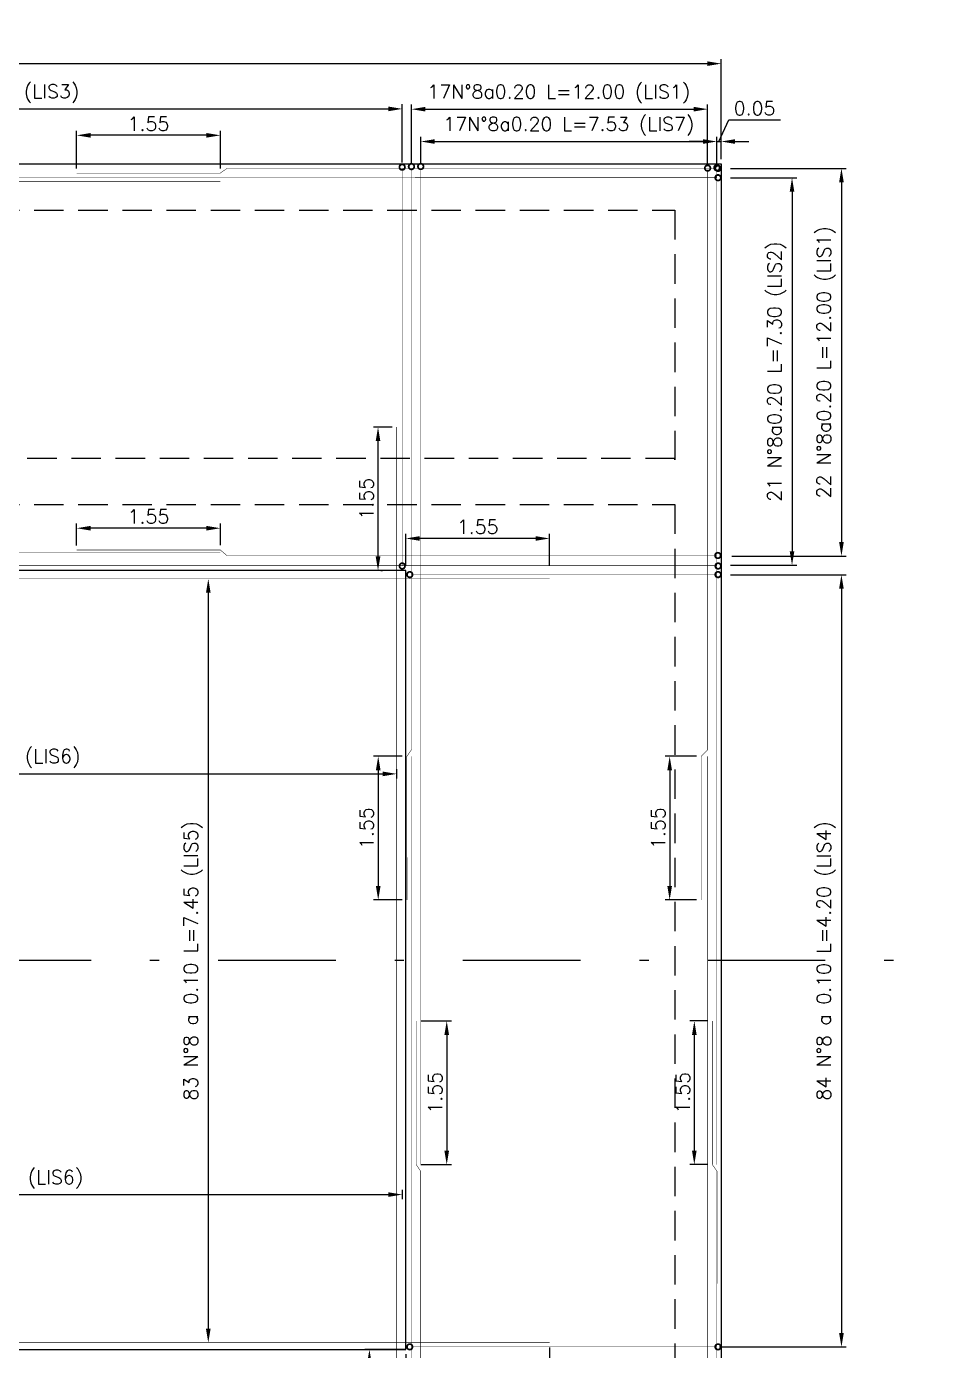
# Model space of a CAD drawing. Header units: metres. Extents: x 1080427 to 1081241, y 976768 to 977191.
# Drawn here: x 1080769.08 to 1080778.87, y 977035.21 to 977049.49 of the extents above; entities that cross this region are included whole.
import ezdxf

# ---------------------------------------------------------------- set-up
doc = ezdxf.new("R2010")
doc.units = ezdxf.units.M
doc.header["$LTSCALE"] = 25.4
doc.linetypes.add('DASHDOT', pattern=[1, 0.5, -0.25, 0, -0.25])
doc.linetypes.add('HIDDEN', pattern=[0.375, 0.25, -0.125])
for name, color, linetype in [('CONTRAPESO', 3, 'Continuous'), ('DIMCONTRAPESO', 1, 'Continuous'), ('EJE PUENTE', 41, 'DASHDOT'), ('PROY', 9, 'HIDDEN'), ('REF', 6, 'Continuous'), ('REF H', 6, 'Continuous')]:
    doc.layers.add(name, color=color, linetype=linetype)
doc.layers.add('COTA', color=1, linetype='Continuous', lineweight=30)
doc.styles.add('romans', font='romans.shx')
doc.dimstyles.new('Copy 75', dxfattribs={"dimtxt": 0.15, "dimasz": 0.15, "dimexe": 0.05, "dimexo": 0.05, "dimgap": 0.05, "dimtad": 1, "dimzin": 0, "dimdsep": 46, "dimtxsty": 'romans', "dimcen": 0.002, "dimclrd": 1, "dimclre": 1, "dimclrt": 3, "dimadec": 4, "dimazin": 0, "dimtfac": 1, "dimtofl": 0, "dimtmove": 1, "dimatfit": 3, "dimfxl": 1, "dimtolj": 1, "dimtzin": 0, "dimarcsym": 1})

# ---------------------------------------------------------------- blocks, each defined once
blk = doc.blocks.new('e1')
at = {"layer": 'REF', "ltscale": 0.1, "const_width": 0.005}
blk.add_lwpolyline([(1080763.084, 977044.369), (1080763.084, 977048.654)], dxfattribs=at)
at = {"layer": 'REF H', "ltscale": 0.1, "const_width": 0.06}
for points in [[(1080763.075, 977048.662, -1), (1080763.094, 977048.662, -1)], [(1080763.075, 977044.36, -1), (1080763.094, 977044.36, -1)]]:
    blk.add_lwpolyline(points, format="xyb", close=True, dxfattribs=at)
blk = doc.blocks.new('*D797')
at = {"layer": 'Defpoints', "color": 0, "transparency": 16777216}
for p in [(1080773.13, 977048.602), (1080763.018, 977047.982), (1080773.13, 977047.974)]:
    blk.add_point(p, dxfattribs=at)
at = {"layer": 'DIMCONTRAPESO', "color": 1, "lineweight": -2, "transparency": 16777216}
for p, q in [((1080763.018, 977048.032), (1080763.018, 977048.652)), ((1080763.168, 977048.602), (1080772.98, 977048.602)), ((1080773.13, 977048.024), (1080773.13, 977048.652))]:
    blk.add_line(p, q, dxfattribs=at)
at = {"layer": 'DIMCONTRAPESO', "color": 1, "transparency": 16777216}
for points in [[(1080763.168, 977048.627), (1080763.168, 977048.577), (1080763.018, 977048.602)], [(1080772.98, 977048.627), (1080772.98, 977048.577), (1080773.13, 977048.602)]]:
    blk.add_solid(points, dxfattribs=at)
at = {"layer": 'DIMCONTRAPESO', "color": 3, "transparency": 16777216, "insert": (1080768.074, 977048.766), "char_height": 0.15, "attachment_point": 5, "style": 'romans'}
blk.add_mtext('\\A1;102 N°8 a 0.10 L=5.19 (LIS3) ', dxfattribs=at)
blk = doc.blocks.new('*D802')
at = {"layer": 'Defpoints', "color": 0, "transparency": 16777216}
for p in [(1080769.618, 977048.317), (1080769.618, 977047.909), (1080771.168, 977047.909)]:
    blk.add_point(p, dxfattribs=at)
at = {"layer": 'DIMCONTRAPESO', "color": 1, "lineweight": -2, "transparency": 16777216}
for p, q in [((1080769.618, 977047.959), (1080769.618, 977048.367)), ((1080771.018, 977048.317), (1080769.768, 977048.317)), ((1080771.168, 977047.959), (1080771.168, 977048.367))]:
    blk.add_line(p, q, dxfattribs=at)
at = {"layer": 'DIMCONTRAPESO', "color": 1, "transparency": 16777216}
for points in [[(1080769.768, 977048.342), (1080769.768, 977048.292), (1080769.618, 977048.317)], [(1080771.018, 977048.342), (1080771.018, 977048.292), (1080771.168, 977048.317)]]:
    blk.add_solid(points, dxfattribs=at)
at = {"layer": 'DIMCONTRAPESO', "color": 3, "transparency": 16777216, "insert": (1080770.393, 977048.442), "char_height": 0.15, "attachment_point": 5, "style": 'romans'}
blk.add_mtext('\\A1;1.55', dxfattribs=at)
blk = doc.blocks.new('*D812')
at = {"layer": 'Defpoints', "color": 0, "transparency": 16777216}
for p in [(1080763.101, 977037.261), (1080773.13, 977036.992), (1080773.13, 977036.891)]:
    blk.add_point(p, dxfattribs=at)
at = {"layer": 'DIMCONTRAPESO', "color": 1, "lineweight": -2, "transparency": 16777216}
for p, q in [((1080763.101, 977037.211), (1080763.101, 977036.841)), ((1080763.251, 977036.891), (1080772.98, 977036.891)), ((1080773.13, 977036.942), (1080773.13, 977036.841))]:
    blk.add_line(p, q, dxfattribs=at)
at = {"layer": 'DIMCONTRAPESO', "color": 1, "transparency": 16777216}
for points in [[(1080763.251, 977036.916), (1080763.251, 977036.866), (1080763.101, 977036.891)], [(1080772.98, 977036.916), (1080772.98, 977036.866), (1080773.13, 977036.891)]]:
    blk.add_solid(points, dxfattribs=at)
at = {"layer": 'DIMCONTRAPESO', "color": 3, "transparency": 16777216, "insert": (1080768.116, 977037.055), "char_height": 0.15, "attachment_point": 5, "style": 'romans'}
blk.add_mtext('\\A1;102 N°8 a 0.10 L=6.50 (LIS6) ', dxfattribs=at)
blk = doc.blocks.new('*D820')
at = {"layer": 'Defpoints', "color": 0, "transparency": 16777216}
for p in [(1080776.62, 977047.96), (1080776.634, 977043.779), (1080777.868, 977043.779)]:
    blk.add_point(p, dxfattribs=at)
at = {"layer": 'DIMCONTRAPESO', "color": 1, "lineweight": -2, "transparency": 16777216}
for p, q in [((1080776.67, 977047.96), (1080777.918, 977047.96)), ((1080777.868, 977047.81), (1080777.868, 977043.929)), ((1080776.684, 977043.779), (1080777.918, 977043.779))]:
    blk.add_line(p, q, dxfattribs=at)
at = {"layer": 'DIMCONTRAPESO', "color": 1, "transparency": 16777216}
for points in [[(1080777.843, 977047.81), (1080777.893, 977047.81), (1080777.868, 977047.96)], [(1080777.843, 977043.929), (1080777.893, 977043.929), (1080777.868, 977043.779)]]:
    blk.add_solid(points, dxfattribs=at)
at = {"layer": 'DIMCONTRAPESO', "color": 3, "transparency": 16777216, "insert": (1080777.703, 977045.869), "char_height": 0.15, "attachment_point": 5, "rotation": 90, "style": 'romans'}
blk.add_mtext('\\A1;22 N°8a0.20 L=12.00 (LIS1) ', dxfattribs=at)
blk = doc.blocks.new('*D819')
at = {"layer": 'Defpoints', "color": 0, "transparency": 16777216}
for p in [(1080776.62, 977047.859), (1080776.62, 977043.679), (1080777.335, 977043.679)]:
    blk.add_point(p, dxfattribs=at)
at = {"layer": 'DIMCONTRAPESO', "color": 1, "lineweight": -2, "transparency": 16777216}
for p, q in [((1080776.67, 977047.859), (1080777.385, 977047.859)), ((1080777.335, 977047.709), (1080777.335, 977043.829)), ((1080776.67, 977043.679), (1080777.385, 977043.679))]:
    blk.add_line(p, q, dxfattribs=at)
at = {"layer": 'DIMCONTRAPESO', "color": 1, "transparency": 16777216}
for points in [[(1080777.31, 977047.709), (1080777.36, 977047.709), (1080777.335, 977047.859)], [(1080777.31, 977043.829), (1080777.36, 977043.829), (1080777.335, 977043.679)]]:
    blk.add_solid(points, dxfattribs=at)
at = {"layer": 'DIMCONTRAPESO', "color": 3, "transparency": 16777216, "insert": (1080777.171, 977045.769), "char_height": 0.15, "attachment_point": 5, "rotation": 90, "style": 'romans'}
blk.add_mtext('\\A1;21 N°8a0.20 L=7.30 (LIS2) ', dxfattribs=at)
blk = doc.blocks.new('*D816')
at = {"layer": 'Defpoints', "color": 0, "transparency": 16777216}
for p in [(1080776.62, 977043.576), (1080776.502, 977035.248), (1080777.868, 977035.248)]:
    blk.add_point(p, dxfattribs=at)
at = {"layer": 'DIMCONTRAPESO', "color": 1, "lineweight": -2, "transparency": 16777216}
for p, q in [((1080776.67, 977043.576), (1080777.918, 977043.576)), ((1080777.868, 977043.426), (1080777.868, 977035.398)), ((1080776.552, 977035.248), (1080777.918, 977035.248))]:
    blk.add_line(p, q, dxfattribs=at)
at = {"layer": 'DIMCONTRAPESO', "color": 1, "transparency": 16777216}
for points in [[(1080777.843, 977043.426), (1080777.893, 977043.426), (1080777.868, 977043.576)], [(1080777.843, 977035.398), (1080777.893, 977035.398), (1080777.868, 977035.248)]]:
    blk.add_solid(points, dxfattribs=at)
at = {"layer": 'DIMCONTRAPESO', "color": 3, "transparency": 16777216, "insert": (1080777.703, 977039.412), "char_height": 0.15, "attachment_point": 5, "rotation": 90, "style": 'romans'}
blk.add_mtext('\\A1;84 N°8 a 0.10 L=4.20 (LIS4) ', dxfattribs=at)
blk = doc.blocks.new('*D911')
at = {"layer": 'Defpoints', "color": 0, "transparency": 16777216}
for p in [(1080772.869, 977045.17), (1080773.07, 977045.17), (1080772.85, 977043.624)]:
    blk.add_point(p, dxfattribs=at)
at = {"layer": 'DIMCONTRAPESO', "color": 1, "lineweight": -2, "transparency": 16777216}
for p, q in [((1080773.02, 977045.17), (1080772.819, 977045.17)), ((1080772.869, 977043.774), (1080772.869, 977045.02)), ((1080772.9, 977043.624), (1080772.919, 977043.624))]:
    blk.add_line(p, q, dxfattribs=at)
at = {"layer": 'DIMCONTRAPESO', "color": 1, "transparency": 16777216}
for points in [[(1080772.844, 977045.02), (1080772.894, 977045.02), (1080772.869, 977045.17)], [(1080772.844, 977043.774), (1080772.894, 977043.774), (1080772.869, 977043.624)]]:
    blk.add_solid(points, dxfattribs=at)
at = {"layer": 'DIMCONTRAPESO', "color": 3, "transparency": 16777216, "insert": (1080772.744, 977044.397), "char_height": 0.15, "attachment_point": 5, "rotation": 90, "style": 'romans'}
blk.add_mtext('\\A1;1.55', dxfattribs=at)
blk = doc.blocks.new('*D910')
at = {"layer": 'Defpoints', "color": 0, "transparency": 16777216}
for p in [(1080773.212, 977035.219), (1080772.776, 977033.764), (1080773.159, 977033.764)]:
    blk.add_point(p, dxfattribs=at)
at = {"layer": 'DIMCONTRAPESO', "color": 1, "lineweight": -2, "transparency": 16777216}
for p, q in [((1080773.162, 977035.219), (1080772.726, 977035.219)), ((1080772.776, 977035.069), (1080772.776, 977033.914)), ((1080773.109, 977033.764), (1080772.726, 977033.764))]:
    blk.add_line(p, q, dxfattribs=at)
at = {"layer": 'DIMCONTRAPESO', "color": 1, "transparency": 16777216}
for points in [[(1080772.751, 977035.069), (1080772.801, 977035.069), (1080772.776, 977035.219)], [(1080772.751, 977033.914), (1080772.801, 977033.914), (1080772.776, 977033.764)]]:
    blk.add_solid(points, dxfattribs=at)
at = {"layer": 'DIMCONTRAPESO', "color": 3, "transparency": 16777216, "insert": (1080772.651, 977034.491), "char_height": 0.15, "attachment_point": 5, "rotation": 90, "style": 'romans'}
blk.add_mtext('\\A1;1.45', dxfattribs=at)
blk = doc.blocks.new('*D913')
at = {"layer": 'COTA', "color": 1, "lineweight": -2, "transparency": 16777216}
for p, q in [((1080773.169, 977043.674), (1080773.169, 977044.018)), ((1080774.719, 977043.674), (1080774.719, 977044.018)), ((1080774.569, 977043.968), (1080773.319, 977043.968))]:
    blk.add_line(p, q, dxfattribs=at)
at = {"layer": 'COTA', "color": 1, "transparency": 16777216}
for points in [[(1080773.319, 977043.993), (1080773.319, 977043.943), (1080773.169, 977043.968)], [(1080774.569, 977043.993), (1080774.569, 977043.943), (1080774.719, 977043.968)]]:
    blk.add_solid(points, dxfattribs=at)
at = {"layer": 'Defpoints', "color": 0, "transparency": 16777216}
for p in [(1080773.169, 977043.968), (1080773.169, 977043.624), (1080774.719, 977043.624)]:
    blk.add_point(p, dxfattribs=at)
at = {"layer": 'COTA', "color": 3, "transparency": 16777216, "insert": (1080773.944, 977044.093), "char_height": 0.15, "attachment_point": 5, "style": 'romans'}
blk.add_mtext('\\A1;1.55', dxfattribs=at)
blk = doc.blocks.new('*D915')
at = {"layer": 'COTA', "color": 1, "lineweight": -2, "transparency": 16777216}
for p, q in [((1080773.17, 977035.169), (1080773.17, 977034.824)), ((1080774.718, 977035.243), (1080774.718, 977034.824)), ((1080773.32, 977034.874), (1080774.568, 977034.874))]:
    blk.add_line(p, q, dxfattribs=at)
at = {"layer": 'COTA', "color": 1, "transparency": 16777216}
for points in [[(1080773.32, 977034.899), (1080773.32, 977034.849), (1080773.17, 977034.874)], [(1080774.568, 977034.899), (1080774.568, 977034.849), (1080774.718, 977034.874)]]:
    blk.add_solid(points, dxfattribs=at)
at = {"layer": 'Defpoints', "color": 0, "transparency": 16777216}
for p in [(1080774.718, 977035.293), (1080773.17, 977035.219), (1080774.718, 977034.874)]:
    blk.add_point(p, dxfattribs=at)
at = {"layer": 'COTA', "color": 3, "transparency": 16777216, "insert": (1080773.944, 977034.999), "char_height": 0.15, "attachment_point": 5, "style": 'romans'}
blk.add_mtext('\\A1;1.55', dxfattribs=at)
blk = doc.blocks.new('*D919')
at = {"layer": 'COTA', "color": 1, "lineweight": -2, "transparency": 16777216}
for p, q in [((1080759.568, 977048.06), (1080759.568, 977049.14)), ((1080776.57, 977048.06), (1080776.57, 977049.14)), ((1080759.718, 977049.09), (1080776.42, 977049.09))]:
    blk.add_line(p, q, dxfattribs=at)
at = {"layer": 'COTA', "color": 1, "transparency": 16777216}
for points in [[(1080759.718, 977049.115), (1080759.718, 977049.065), (1080759.568, 977049.09)], [(1080776.42, 977049.115), (1080776.42, 977049.065), (1080776.57, 977049.09)]]:
    blk.add_solid(points, dxfattribs=at)
at = {"layer": 'Defpoints', "color": 0, "transparency": 16777216}
for p in [(1080776.57, 977049.09), (1080759.568, 977048.01), (1080776.57, 977048.01)]:
    blk.add_point(p, dxfattribs=at)
at = {"layer": 'COTA', "color": 3, "transparency": 16777216, "insert": (1080768.069, 977049.215), "char_height": 0.15, "attachment_point": 5, "style": 'romans'}
blk.add_mtext('\\A1;17.00', dxfattribs=at)
blk = doc.blocks.new('E2')
at = {"layer": 'REF', "ltscale": 0.1, "const_width": 0.005}
blk.add_lwpolyline([(1080759.636, 977034.558), (1080762.933, 977034.558)], dxfattribs=at)
at = {"layer": 'REF H', "ltscale": 0.1, "const_width": 0.06}
for points in [[(1080759.608, 977034.558, 1), (1080759.627, 977034.558, 1)], [(1080762.933, 977034.558, 1), (1080762.952, 977034.558, 1)]]:
    blk.add_lwpolyline(points, format="xyb", close=True, dxfattribs=at)
blk = doc.blocks.new('*D924')
at = {"layer": 'COTA', "color": 1, "lineweight": -2, "transparency": 16777216}
blk.add_line((1080771.038, 977043.383), (1080771.038, 977035.443), dxfattribs=at)
at = {"layer": 'COTA', "color": 1, "transparency": 16777216}
for points in [[(1080771.013, 977043.383), (1080771.063, 977043.383), (1080771.038, 977043.533)], [(1080771.013, 977035.443), (1080771.063, 977035.443), (1080771.038, 977035.293)]]:
    blk.add_solid(points, dxfattribs=at)
at = {"layer": 'Defpoints', "color": 0, "transparency": 16777216}
for p in [(1080771.038, 977043.533), (1080771.038, 977035.293), (1080771.038, 977035.293)]:
    blk.add_point(p, dxfattribs=at)
at = {"layer": 'COTA', "color": 3, "transparency": 16777216, "insert": (1080770.874, 977039.413), "char_height": 0.15, "attachment_point": 5, "rotation": 90, "style": 'romans'}
blk.add_mtext('\\A1;83 N°8 a 0.10 L=7.45 (LIS5) ', dxfattribs=at)
blk = doc.blocks.new('*D925')
at = {"layer": 'Defpoints', "color": 0, "transparency": 16777216}
for p in [(1080763.101, 977041.799), (1080773.07, 977041.531), (1080773.07, 977041.429)]:
    blk.add_point(p, dxfattribs=at)
at = {"layer": 'DIMCONTRAPESO', "color": 1, "lineweight": -2, "transparency": 16777216}
for p, q in [((1080763.101, 977041.749), (1080763.101, 977041.379)), ((1080763.251, 977041.429), (1080772.92, 977041.429)), ((1080773.07, 977041.481), (1080773.07, 977041.379))]:
    blk.add_line(p, q, dxfattribs=at)
at = {"layer": 'DIMCONTRAPESO', "color": 1, "transparency": 16777216}
for points in [[(1080763.251, 977041.454), (1080763.251, 977041.404), (1080763.101, 977041.429)], [(1080772.92, 977041.454), (1080772.92, 977041.404), (1080773.07, 977041.429)]]:
    blk.add_solid(points, dxfattribs=at)
at = {"layer": 'DIMCONTRAPESO', "color": 3, "transparency": 16777216, "insert": (1080768.086, 977041.594), "char_height": 0.15, "attachment_point": 5, "style": 'romans'}
blk.add_mtext('\\A1;102 N°8 a 0.10 L=6.50 (LIS6) ', dxfattribs=at)
blk = doc.blocks.new('*D931')
at = {"layer": 'COTA', "color": 1, "lineweight": -2, "transparency": 16777216}
for p, q in [((1080773.33, 977048.014), (1080773.33, 977048.3)), ((1080776.524, 977048.017), (1080776.524, 977048.3)), ((1080773.48, 977048.25), (1080776.374, 977048.25))]:
    blk.add_line(p, q, dxfattribs=at)
at = {"layer": 'COTA', "color": 1, "transparency": 16777216}
for points in [[(1080773.48, 977048.275), (1080773.48, 977048.225), (1080773.33, 977048.25)], [(1080776.374, 977048.275), (1080776.374, 977048.225), (1080776.524, 977048.25)]]:
    blk.add_solid(points, dxfattribs=at)
at = {"layer": 'Defpoints', "color": 0, "transparency": 16777216}
for p in [(1080776.524, 977048.25), (1080773.33, 977047.964), (1080776.524, 977047.967)]:
    blk.add_point(p, dxfattribs=at)
at = {"layer": 'COTA', "color": 3, "transparency": 16777216, "insert": (1080774.927, 977048.414), "char_height": 0.15, "attachment_point": 5, "style": 'romans'}
blk.add_mtext('\\A1;17N°8a0.20 L=7.53 (LIS7) ', dxfattribs=at)
blk = doc.blocks.new('*D932')
at = {"layer": 'COTA', "color": 1, "lineweight": -2, "transparency": 16777216}
for p, q in [((1080773.23, 977048.018), (1080773.23, 977048.649)), ((1080773.38, 977048.599), (1080776.274, 977048.599)), ((1080776.424, 977048.013), (1080776.424, 977048.649))]:
    blk.add_line(p, q, dxfattribs=at)
at = {"layer": 'COTA', "color": 1, "transparency": 16777216}
for points in [[(1080773.38, 977048.624), (1080773.38, 977048.574), (1080773.23, 977048.599)], [(1080776.274, 977048.624), (1080776.274, 977048.574), (1080776.424, 977048.599)]]:
    blk.add_solid(points, dxfattribs=at)
at = {"layer": 'Defpoints', "color": 0, "transparency": 16777216}
for p in [(1080776.424, 977048.599), (1080773.23, 977047.968), (1080776.424, 977047.963)]:
    blk.add_point(p, dxfattribs=at)
at = {"layer": 'COTA', "color": 3, "transparency": 16777216, "insert": (1080774.819, 977048.763), "char_height": 0.15, "attachment_point": 5, "style": 'romans'}
blk.add_mtext('\\A1;17N°8a0.20 L=12.00 (LIS1) ', dxfattribs=at)
blk = doc.blocks.new('*D933')
at = {"layer": 'COTA', "color": 1, "lineweight": -2, "transparency": 16777216}
for p, q in [((1080776.547, 977048.25), (1080776.652, 977048.483)), ((1080776.652, 977048.483), (1080777.21, 977048.483)), ((1080776.374, 977048.25), (1080776.224, 977048.25)), ((1080776.524, 977048.25), (1080776.57, 977048.25)), ((1080776.72, 977048.25), (1080776.87, 977048.25))]:
    blk.add_line(p, q, dxfattribs=at)
at = {"layer": 'COTA', "color": 1, "transparency": 16777216}
for points in [[(1080776.374, 977048.275), (1080776.374, 977048.225), (1080776.524, 977048.25)], [(1080776.72, 977048.275), (1080776.72, 977048.225), (1080776.57, 977048.25)]]:
    blk.add_solid(points, dxfattribs=at)
at = {"layer": 'Defpoints', "color": 0, "transparency": 16777216}
for p in [(1080776.524, 977048.25), (1080776.57, 977048.25), (1080776.57, 977048.25)]:
    blk.add_point(p, dxfattribs=at)
at = {"layer": 'COTA', "color": 3, "transparency": 16777216, "insert": (1080776.931, 977048.608), "char_height": 0.15, "attachment_point": 5, "style": 'romans'}
blk.add_mtext('\\A1;0.05', dxfattribs=at)
blk = doc.blocks.new('*D944')
at = {"layer": 'COTA', "color": 1, "lineweight": -2, "transparency": 16777216}
for p, q in [((1080773.131, 977041.619), (1080772.821, 977041.619)), ((1080772.871, 977041.469), (1080772.871, 977040.219)), ((1080773.131, 977040.069), (1080772.821, 977040.069))]:
    blk.add_line(p, q, dxfattribs=at)
at = {"layer": 'COTA', "color": 1, "transparency": 16777216}
for points in [[(1080772.846, 977041.469), (1080772.896, 977041.469), (1080772.871, 977041.619)], [(1080772.846, 977040.219), (1080772.896, 977040.219), (1080772.871, 977040.069)]]:
    blk.add_solid(points, dxfattribs=at)
at = {"layer": 'Defpoints', "color": 0, "transparency": 16777216}
for p in [(1080773.181, 977041.619), (1080772.871, 977040.069), (1080773.181, 977040.069)]:
    blk.add_point(p, dxfattribs=at)
at = {"layer": 'COTA', "color": 3, "transparency": 16777216, "insert": (1080772.746, 977040.844), "char_height": 0.15, "attachment_point": 5, "rotation": 90, "style": 'romans'}
blk.add_mtext('\\A1;1.55', dxfattribs=at)
blk = doc.blocks.new('*D945')
at = {"layer": 'COTA', "color": 1, "lineweight": -2, "transparency": 16777216}
for p, q in [((1080773.33, 977038.764), (1080773.66, 977038.764)), ((1080773.61, 977038.614), (1080773.61, 977037.365)), ((1080773.33, 977037.215), (1080773.66, 977037.215))]:
    blk.add_line(p, q, dxfattribs=at)
at = {"layer": 'COTA', "color": 1, "transparency": 16777216}
for points in [[(1080773.585, 977038.614), (1080773.635, 977038.614), (1080773.61, 977038.764)], [(1080773.585, 977037.365), (1080773.635, 977037.365), (1080773.61, 977037.215)]]:
    blk.add_solid(points, dxfattribs=at)
at = {"layer": 'Defpoints', "color": 0, "transparency": 16777216}
for p in [(1080773.28, 977038.764), (1080773.28, 977037.215), (1080773.61, 977037.215)]:
    blk.add_point(p, dxfattribs=at)
at = {"layer": 'COTA', "color": 3, "transparency": 16777216, "insert": (1080773.485, 977037.989), "char_height": 0.15, "attachment_point": 5, "rotation": 90, "style": 'romans'}
blk.add_mtext('\\A1;1.55', dxfattribs=at)
blk = doc.blocks.new('*D946')
at = {"layer": 'COTA', "color": 1, "lineweight": -2, "transparency": 16777216}
for p, q in [((1080776.425, 977038.764), (1080776.231, 977038.764)), ((1080776.281, 977038.614), (1080776.281, 977037.365)), ((1080776.425, 977037.215), (1080776.231, 977037.215))]:
    blk.add_line(p, q, dxfattribs=at)
at = {"layer": 'COTA', "color": 1, "transparency": 16777216}
for points in [[(1080776.256, 977038.614), (1080776.306, 977038.614), (1080776.281, 977038.764)], [(1080776.256, 977037.365), (1080776.306, 977037.365), (1080776.281, 977037.215)]]:
    blk.add_solid(points, dxfattribs=at)
at = {"layer": 'Defpoints', "color": 0, "transparency": 16777216}
for p in [(1080776.475, 977038.764), (1080776.281, 977037.215), (1080776.475, 977037.215)]:
    blk.add_point(p, dxfattribs=at)
at = {"layer": 'COTA', "color": 3, "transparency": 16777216, "insert": (1080776.156, 977037.989), "char_height": 0.15, "attachment_point": 5, "rotation": 90, "style": 'romans'}
blk.add_mtext('\\A1;1.55', dxfattribs=at)
blk = doc.blocks.new('*D947')
at = {"layer": 'COTA', "color": 1, "lineweight": -2, "transparency": 16777216}
for p, q in [((1080776.304, 977041.619), (1080775.965, 977041.619)), ((1080776.015, 977041.469), (1080776.015, 977040.219)), ((1080776.305, 977040.069), (1080775.965, 977040.069))]:
    blk.add_line(p, q, dxfattribs=at)
at = {"layer": 'COTA', "color": 1, "transparency": 16777216}
for points in [[(1080775.99, 977041.469), (1080776.04, 977041.469), (1080776.015, 977041.619)], [(1080775.99, 977040.219), (1080776.04, 977040.219), (1080776.015, 977040.069)]]:
    blk.add_solid(points, dxfattribs=at)
at = {"layer": 'Defpoints', "color": 0, "transparency": 16777216}
for p in [(1080776.354, 977041.619), (1080776.015, 977040.069), (1080776.355, 977040.069)]:
    blk.add_point(p, dxfattribs=at)
at = {"layer": 'COTA', "color": 3, "transparency": 16777216, "insert": (1080775.89, 977040.844), "char_height": 0.15, "attachment_point": 5, "rotation": 90, "style": 'romans'}
blk.add_mtext('\\A1;1.55', dxfattribs=at)
blk = doc.blocks.new('*D948')
at = {"layer": 'COTA', "color": 1, "lineweight": -2, "transparency": 16777216}
for p, q in [((1080769.618, 977043.894), (1080769.618, 977044.129)), ((1080771.168, 977043.895), (1080771.168, 977044.129)), ((1080771.018, 977044.079), (1080769.768, 977044.079))]:
    blk.add_line(p, q, dxfattribs=at)
at = {"layer": 'COTA', "color": 1, "transparency": 16777216}
for points in [[(1080769.768, 977044.104), (1080769.768, 977044.054), (1080769.618, 977044.079)], [(1080771.018, 977044.104), (1080771.018, 977044.054), (1080771.168, 977044.079)]]:
    blk.add_solid(points, dxfattribs=at)
at = {"layer": 'Defpoints', "color": 0, "transparency": 16777216}
for p in [(1080769.618, 977044.079), (1080769.618, 977043.844), (1080771.168, 977043.845)]:
    blk.add_point(p, dxfattribs=at)
at = {"layer": 'COTA', "color": 3, "transparency": 16777216, "insert": (1080770.393, 977044.204), "char_height": 0.15, "attachment_point": 5, "style": 'romans'}
blk.add_mtext('\\A1;1.55', dxfattribs=at)

msp = doc.modelspace()

# ---------------------------------------------------------------- linework, layer by layer
at = {"layer": 'CONTRAPESO'}
for points in [[(1080759.567636, 977048.00955), (1080759.567636, 977048.00955), (1080776.570363, 977048.00955), (1080776.570411, 977030.828405), (1080759.56768, 977030.828405), (1080759.567636, 977048.00955)], [(1080773.168799, 977043.623897), (1080762.970398, 977043.624446), (1080762.970398, 977035.218597), (1080773.170171, 977035.218597), (1080773.168799, 977043.623897)]]:
    msp.add_lwpolyline(points, dxfattribs=at)
at = {"layer": 'EJE PUENTE', "ltscale": 0.1}
msp.add_lwpolyline([(1080657.623936, 977039.41891), (1080787.827968, 977039.41891)], dxfattribs=at)
at = {"layer": 'PROY', "color": 252, "ltscale": 0.05}
msp.add_lwpolyline([(1080759.567636, 977048.00955), (1080776.570367, 977048.00955), (1080776.570367, 977030.827608), (1080759.567636, 977030.828608)], close=True, dxfattribs=at)
at = {"layer": 'PROY', "color": 250, "ltscale": 0.05}
msp.add_lwpolyline([(1080776.070367, 977044.814743), (1080776.070367, 977044.829603), (1080760.110367, 977044.829603), (1080760.110367, 977047.509603), (1080776.070367, 977047.509603), (1080776.070367, 977044.814743)], dxfattribs=at)
msp.add_lwpolyline([(1080760.110367, 977034.508608), (1080760.110367, 977044.334456), (1080776.070367, 977044.334456), (1080776.070367, 977034.508608)], close=True, dxfattribs=at)
at = {"layer": 'REF', "ltscale": 0.1, "const_width": 0.005}
for points in [[(1080776.520363, 977047.859548), (1080764.97036, 977047.859265)], [(1080769.617753, 977047.909113), (1080771.167621, 977047.909358), (1080771.238514, 977047.959265), (1080776.520366, 977047.959265)], [(1080773.180934, 977040.069303), (1080773.180592, 977041.619083), (1080773.230483, 977041.689987), (1080773.229913, 977047.959467)], [(1080773.32989, 977047.959469), (1080773.32989, 977037.214714)], [(1080776.354739, 977040.069303), (1080776.354398, 977041.619083), (1080776.42501, 977041.689987), (1080776.424441, 977047.94764)], [(1080776.524417, 977047.953143), (1080776.524417, 977037.214714)], [(1080759.603835, 977047.817857), (1080771.167581, 977047.817574)], [(1080773.070466, 977045.169988), (1080773.070466, 977034.482764), (1080773.070466, 977033.763713)], [(1080769.617753, 977043.844326), (1080771.167621, 977043.844571), (1080771.238514, 977043.784277), (1080776.520366, 977043.784277)], [(1080759.603835, 977043.817857), (1080771.167581, 977043.817574)], [(1080776.520363, 977043.674561), (1080764.97036, 977043.674278)], [(1080767.314761, 977043.592947), (1080768.864629, 977043.593192), (1080768.935522, 977043.532898), (1080774.718992, 977043.532898)], [(1080773.230857, 977030.869893), (1080773.230905, 977041.619083)], [(1080776.424392, 977030.869893), (1080776.42444, 977041.619083)], [(1080773.280027, 977038.764301), (1080773.279686, 977037.214521), (1080773.329577, 977037.143617), (1080773.328958, 977030.878608)], [(1080776.47546, 977038.764301), (1080776.475119, 977037.214521), (1080776.525009, 977037.143617), (1080776.52439, 977030.878608)], [(1080767.314761, 977035.353425), (1080768.864629, 977035.35367), (1080768.935522, 977035.293377), (1080774.718992, 977035.293377)]]:
    msp.add_lwpolyline(points, dxfattribs=at)
at = {"layer": 'REF H', "ltscale": 0.1, "const_width": 0.06}
for points in [[(1080773.239018, 977047.979762, 1), (1080773.219968, 977047.979762, 1)], [(1080773.339008, 977047.980523, -1), (1080773.319958, 977047.980523, -1)], [(1080776.433963, 977047.963109, 1), (1080776.414913, 977047.963109, 1)], [(1080776.533953, 977047.966989, -1), (1080776.514903, 977047.966989, -1)], [(1080776.526809, 977047.959265, -1), (1080776.545859, 977047.959265, -1)], [(1080776.526798, 977047.859548, 1), (1080776.545848, 977047.859548, 1)], [(1080776.525128, 977043.784614, 1), (1080776.544178, 977043.784614, 1)], [(1080776.527877, 977043.671465, 1), (1080776.546927, 977043.671465, 1)]]:
    msp.add_lwpolyline(points, format="xyb", close=True, dxfattribs=at)

# ---------------------------------------------------------------- block references
at = {"layer": 'COTA', "color": 2}
for p in [(13.594142, 9.020538), (13.593738, 0.690489)]:
    msp.add_blockref('E2', p, dxfattribs=at)
at = {"layer": 'DIMCONTRAPESO', "color": 2, "rotation": 0.004058861393849489}
msp.add_blockref('e1', (79.262369, -77.24806), dxfattribs=at)

# ---------------------------------------------------------------- dimensions: what is measured, and where the dimension line sits
at = {"layer": 'COTA', "color": 2}
for base, p1, p2, picture, middle in [((1080776.570363, 977049.089543), (1080759.567636, 977048.00955), (1080776.570363, 977048.00955), '*D919', (1080768.069, 977049.214543)), ((1080769.617753, 977044.079261), (1080771.167621, 977043.844571), (1080769.617753, 977043.844326), '*D948', (1080770.392687, 977044.204261)), ((1080773.168799, 977043.967908), (1080774.718799, 977043.623897), (1080773.168799, 977043.623897), '*D913', (1080773.943799, 977044.092908)), ((1080774.717716, 977034.873861), (1080773.170171, 977035.218599), (1080774.717716, 977035.293377), '*D915', (1080773.943944, 977034.998861))]:
    dim = msp.add_linear_dim(base=base, p1=p1, p2=p2, dimstyle='Copy 75', dxfattribs=at)
    dim.commit()
    dim.dimension.update_dxf_attribs({"geometry": picture, "text_midpoint": middle})
dim = msp.add_linear_dim(base=(1080776.424438, 977048.598844), p1=(1080773.229913, 977047.968224), p2=(1080776.424438, 977047.963109), text='17N°8a0.20 L=12.00 (LIS1) ', dimstyle='Copy 75', dxfattribs=at)
dim.commit()
dim.dimension.update_dxf_attribs({"geometry": '*D932', "text_midpoint": (1080774.819121, 977048.598844), "dimtype": 160})
dim = msp.add_linear_dim(base=(1080776.524428, 977048.250108), p1=(1080773.329903, 977047.964344), p2=(1080776.524428, 977047.966989), text='17N°8a0.20 L=7.53 (LIS7) ', dimstyle='Copy 75', dxfattribs=at)
dim.commit()
dim.dimension.update_dxf_attribs({"geometry": '*D931', "text_midpoint": (1080774.927165, 977048.414393)})
dim = msp.add_linear_dim(base=(1080776.570363, 977048.250108), p1=(1080776.524428, 977048.250108), p2=(1080776.570363, 977048.250108), dimstyle='Copy 75', dxfattribs=at)
dim.commit()
dim.dimension.update_dxf_attribs({"geometry": '*D933', "text_midpoint": (1080776.702396, 977048.483429), "dimtype": 160})
dim = msp.add_linear_dim(base=(1080771.038053, 977035.293377), p1=(1080771.038053, 977043.532898), p2=(1080771.038053, 977035.293377), angle=90, text='83 N°8 a 0.10 L=7.45 (LIS5) ', dimstyle='Copy 75', dxfattribs=at)
dim.commit()
dim.dimension.update_dxf_attribs({"geometry": '*D924', "text_midpoint": (1080770.873767, 977039.413137)})
for base, p1, p2, picture, middle in [((1080772.870714, 977040.069303), (1080773.180592, 977041.619083), (1080773.180934, 977040.069303), '*D944', (1080772.745714, 977040.844193)), ((1080776.015278, 977040.069303), (1080776.354398, 977041.619083), (1080776.354739, 977040.069303), '*D947', (1080775.890278, 977040.844193)), ((1080773.609719, 977037.214521), (1080773.280027, 977038.764301), (1080773.279686, 977037.214521), '*D945', (1080773.484719, 977037.989411)), ((1080776.280756, 977037.214521), (1080776.47546, 977038.764301), (1080776.475119, 977037.214521), '*D946', (1080776.155756, 977037.989411))]:
    dim = msp.add_linear_dim(base=base, p1=p1, p2=p2, angle=90, dimstyle='Copy 75', dxfattribs=at)
    dim.commit()
    dim.dimension.update_dxf_attribs({"geometry": picture, "text_midpoint": middle})
at = {"layer": 'DIMCONTRAPESO', "color": 2}
for base, p1, p2, text, picture, middle in [((1080773.129534, 977048.602011), (1080763.018055, 977047.982281), (1080773.129534, 977047.973562), '102 N°8 a 0.10 L=5.19 (LIS3) ', '*D797', (1080768.073795, 977048.766297)), ((1080773.070466, 977041.429456), (1080763.101298, 977041.799242), (1080773.070466, 977041.530657), '102 N°8 a 0.10 L=6.50 (LIS6) ', '*D925', (1080768.085882, 977041.593742)), ((1080773.12975, 977036.890888), (1080763.101298, 977037.260673), (1080773.12975, 977036.992088), '102 N°8 a 0.10 L=6.50 (LIS6) ', '*D812', (1080768.115524, 977037.055173))]:
    dim = msp.add_linear_dim(base=base, p1=p1, p2=p2, text=text, dimstyle='Copy 75', dxfattribs=at)
    dim.commit()
    dim.dimension.update_dxf_attribs({"geometry": picture, "text_midpoint": middle})
dim = msp.add_linear_dim(base=(1080769.617753, 977048.31745), p1=(1080771.167621, 977047.909358), p2=(1080769.617753, 977047.909113), dimstyle='Copy 75', dxfattribs=at)
dim.commit()
dim.dimension.update_dxf_attribs({"geometry": '*D802', "text_midpoint": (1080770.392687, 977048.44245)})
for base, p1, p2, text, picture, middle in [((1080777.86763, 977043.778907), (1080776.620339, 977047.959548), (1080776.634082, 977043.778907), '22 N°8a0.20 L=12.00 (LIS1) ', '*D820', (1080777.86763, 977045.869227)), ((1080777.335489, 977043.678624), (1080776.620339, 977047.859265), (1080776.620342, 977043.678624), '21 N°8a0.20 L=7.30 (LIS2) ', '*D819', (1080777.335489, 977045.768944))]:
    dim = msp.add_linear_dim(base=base, p1=p1, p2=p2, angle=90, text=text, dimstyle='Copy 75', dxfattribs=at)
    dim.commit()
    dim.dimension.update_dxf_attribs({"geometry": picture, "text_midpoint": middle, "dimtype": 160})
for base, p1, p2, angle, picture, middle in [((1080772.868565, 977045.169988), (1080772.850309, 977043.624456), (1080773.070466, 977045.169988), 90, '*D911', (1080772.743565, 977044.397222)), ((1080772.775685, 977033.763713), (1080773.212412, 977035.218599), (1080773.159485, 977033.763713), 270, '*D910', (1080772.650685, 977034.491156))]:
    dim = msp.add_linear_dim(base=base, p1=p1, p2=p2, angle=angle, dimstyle='Copy 75', dxfattribs=at)
    dim.commit()
    dim.dimension.update_dxf_attribs({"geometry": picture, "text_midpoint": middle})
dim = msp.add_linear_dim(base=(1080777.867739, 977035.248456), p1=(1080776.620449, 977043.575785), p2=(1080776.50224, 977035.248456), angle=90, text='84 N°8 a 0.10 L=4.20 (LIS4) ', dimstyle='Copy 75', dxfattribs=at)
dim.commit()
dim.dimension.update_dxf_attribs({"geometry": '*D816', "text_midpoint": (1080777.703454, 977039.41212)})

doc.saveas('drawing.dxf')
